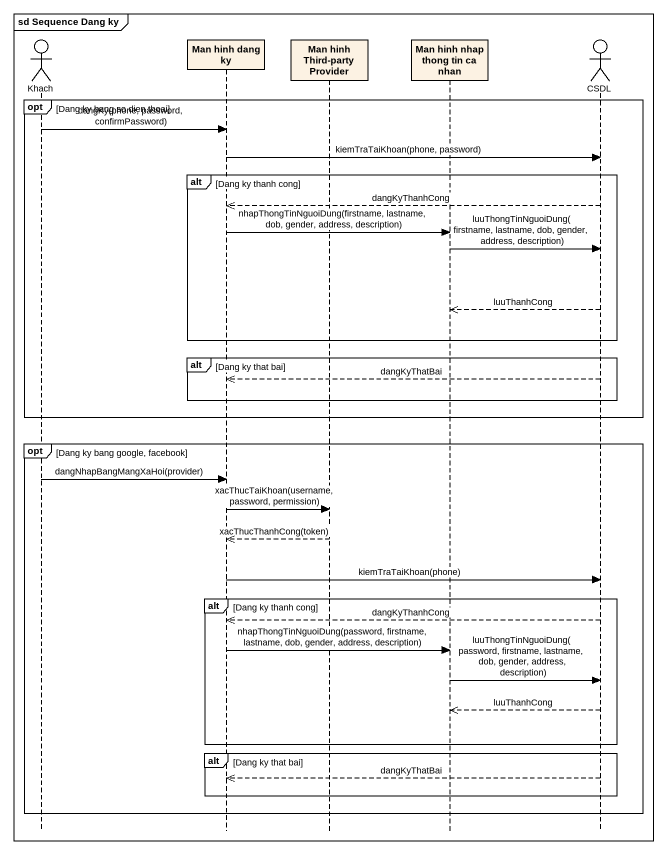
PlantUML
@startuml
mainframe sd Sequence Dang ky
hide footbox
actor Khach
participant "Man hinh dang ky" as Man_hinh_dang_ky
participant "Man hinh Third-party Provider" as Man_hinh_Third_party
participant "Man hinh nhap thong tin ca nhan" as Man_hinh_nhap_thong_tin_ca
actor CSDL

opt Dang ky bang so dien thoai
  Khach -> Man_hinh_dang_ky : dangKy(phone, password, confirmPassword)
  Man_hinh_dang_ky -> CSDL : kiemTraTaiKhoan(phone, password)
  alt Dang ky thanh cong
    CSDL -->> Man_hinh_dang_ky : dangKyThanhCong
    Man_hinh_dang_ky -> Man_hinh_nhap_thong_tin_ca : nhapThongTinNguoiDung(firstname, lastname, dob, gender, address, description)
    Man_hinh_nhap_thong_tin_ca -> CSDL : luuThongTinNguoiDung(firstname, lastname, dob, gender, address, description)
    CSDL -->> Man_hinh_nhap_thong_tin_ca : luuThanhCong
  end
  alt Dang ky that bai
    CSDL -->> Man_hinh_dang_ky : dangKyThatBai
  end
end
opt Dang ky bang google, facebook
  Khach -> Man_hinh_dang_ky : dangNhapBangMangXaHoi(provider)
  Man_hinh_dang_ky -> Man_hinh_Third_party : xacThucTaiKhoan(username, password, permission)
  Man_hinh_Third_party -->> Man_hinh_dang_ky : xacThucThanhCong(token)
  Man_hinh_dang_ky -> CSDL : kiemTraTaiKhoan(phone)
  alt Dang ky thanh cong
    CSDL -->> Man_hinh_dang_ky : dangKyThanhCong
    Man_hinh_dang_ky -> Man_hinh_nhap_thong_tin_ca : nhapThongTinNguoiDung(password, firstname, lastname, dob, gender, address, description)
    Man_hinh_nhap_thong_tin_ca -> CSDL : luuThongTinNguoiDung(password, firstname, lastname, dob, gender, address, description)
    CSDL -->> Man_hinh_nhap_thong_tin_ca : luuThanhCong
  end
  alt Dang ky that bai
    CSDL -->> Man_hinh_dang_ky : dangKyThatBai
  end
end
@enduml
